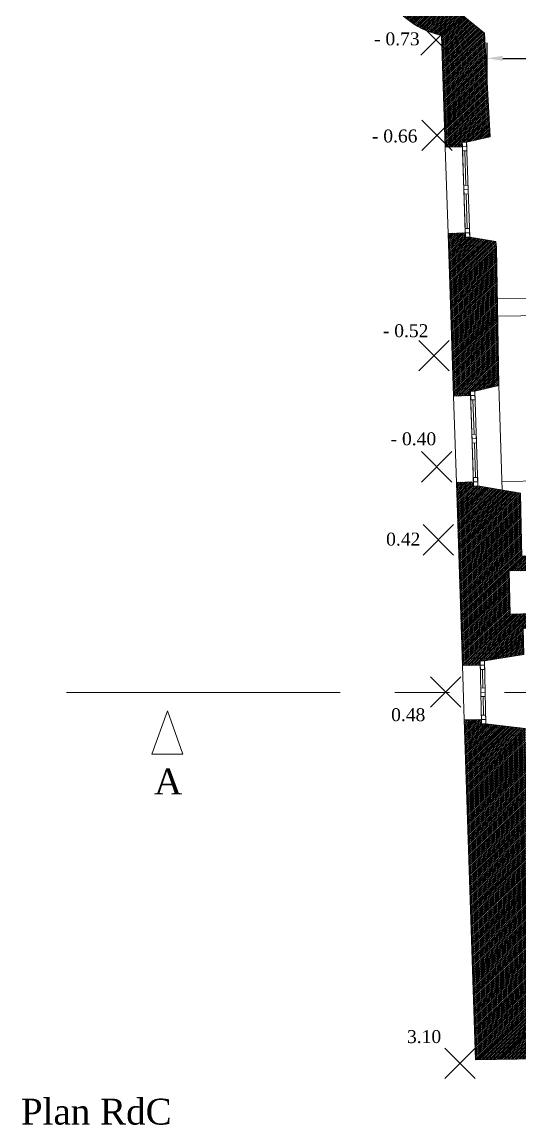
# Model space of a CAD drawing. Header units: millimetres. Extents: x -17502 to -16646, y 1856 to 2034.
# Drawn here: x -17434.5 to -17428.72, y 2007.58 to 2020.37 of the extents above; entities that cross this region are included whole.
import ezdxf
from ezdxf.enums import TextEntityAlignment as Align

# ---------------------------------------------------------------- set-up
doc = ezdxf.new("R2010")
doc.units = ezdxf.units.MM
doc.linetypes.add('AXES', pattern=[50.8, 31.75, -6.35, 6.35, -6.35])
doc.layers.get('0').update_dxf_attribs({"lineweight": 9})
doc.layers.get('Defpoints').update_dxf_attribs({"lineweight": 9})
doc.layers.add('CALQUE_DE_PORTE', color=7, linetype='Continuous')
doc.layers.add('cartouche', color=7, linetype='Continuous')
doc.styles.get("Standard").update_dxf_attribs({"font": 'times.ttf'})
doc.dimstyles.get("Standard").update_dxf_attribs({"dimtxt": 0.18, "dimasz": 0.18, "dimexe": 0.18, "dimexo": 0.0625, "dimgap": 0.09, "dimtad": 0, "dimtih": 1, "dimtoh": 1, "dimzin": 0, "dimdsep": 46, "dimtxsty": 'Standard', "dimcen": 0.09, "dimadec": 0, "dimazin": 0, "dimtfac": 1, "dimtofl": 0, "dimtmove": 0, "dimatfit": 3, "dimfxl": 1, "dimtolj": 1, "dimtzin": 0, "dimarcsym": 0})

# ---------------------------------------------------------------- blocks, each defined once
blk = doc.blocks.new('*D345')
at = {"color": 0, "lineweight": -2, "transparency": 16777216}
for p, q in [((-17429.099, 2019.706), (-17429.099, 2020.128)), ((-17418.966, 2020.079), (-17418.966, 2019.768)), ((-17428.919, 2019.948), (-17424.395, 2019.948)), ((-17419.146, 2019.948), (-17423.67, 2019.948))]:
    blk.add_line(p, q, dxfattribs=at)
at = {"color": 0, "lineweight": 9, "transparency": 16777216}
for points in [[(-17428.919, 2019.978), (-17428.919, 2019.918), (-17429.099, 2019.948)], [(-17419.146, 2019.978), (-17419.146, 2019.918), (-17418.966, 2019.948)]]:
    blk.add_solid(points, dxfattribs=at)
at = {"layer": 'Defpoints', "color": 0, "lineweight": 9, "transparency": 16777216}
for p in [(-17418.966, 2020.142), (-17418.966, 2019.948), (-17429.099, 2019.644)]:
    blk.add_point(p, dxfattribs=at)
at = {"color": 0, "lineweight": 9, "transparency": 16777216, "insert": (-17424.032, 2019.948), "char_height": 0.18, "attachment_point": 5}
blk.add_mtext('\\A1;10.13', dxfattribs=at)

msp = doc.modelspace()

# ---------------------------------------------------------------- hatches: boundary and pattern name
at = {"lineweight": 9}
h = msp.add_hatch(dxfattribs=at)
h.set_pattern_fill('ANSI31', color=256, scale=0.0045, angle=358, style=0)
h.set_pattern_definition([(43, (2697.647914, 3561.128666), (-0.009744051569, 0.010449216012), [])])
edge = h.paths.add_edge_path()
edge.add_line((-17427.115, 2021.552), (-17428.492, 2021.552))
edge.add_arc((-17429.417, 2021.186), 0.995, 21.6034, 31.4046)
edge.add_line((-17428.568, 2021.704), (-17428.849, 2021.532))
edge.add_arc((-17429.417, 2021.186), 0.665, 1.8064, 31.4046, ccw=False)
edge.add_line((-17428.752, 2021.206), (-17428.51, 2021.012))
edge.add_line((-17428.51, 2021.012), (-17427.19, 2021.012))
edge.add_line((-17427.19, 2021.012), (-17427.165, 2021.302))
edge.add_line((-17427.165, 2021.302), (-17427.165, 2021.352))
edge.add_line((-17427.165, 2021.352), (-17427.115, 2021.352))
edge.add_line((-17427.115, 2021.352), (-17427.115, 2021.552))
edge = h.paths.add_edge_path()
edge.add_arc((-17429.417, 2021.186), 0.995, 76.7594, 140.5539)
edge.add_line((-17430.185, 2021.818), (-17430.022, 2021.703))
edge.add_line((-17430.022, 2021.703), (-17429.993, 2021.744))
edge.add_line((-17429.993, 2021.744), (-17429.855, 2021.685))
edge.add_arc((-17429.417, 2021.186), 0.665, 76.7594, 131.2533, ccw=False)
edge.add_line((-17429.265, 2021.833), (-17429.189, 2022.154))
edge = h.paths.add_edge_path()
edge.add_line((-17429.13, 2020.24), (-17429.483, 2020.524))
edge.add_arc((-17429.417, 2021.186), 0.665, 158.5003, 264.2834, ccw=False)
edge.add_line((-17430.036, 2021.429), (-17430.137, 2021.539))
edge.add_line((-17430.137, 2021.539), (-17430.108, 2021.58))
edge.add_line((-17430.108, 2021.58), (-17430.272, 2021.695))
edge.add_arc((-17429.417, 2021.186), 0.995, 149.1997, 257.6506)
edge.add_line((-17429.63, 2020.214), (-17429.587, 2018.918))
edge.add_line((-17429.587, 2018.918), (-17429.387, 2018.924))
edge.add_line((-17429.387, 2018.924), (-17429.389, 2018.974))
edge.add_line((-17429.389, 2018.974), (-17429.339, 2018.976))
edge.add_line((-17429.339, 2018.976), (-17429.066, 2019.04))
edge.add_line((-17429.066, 2019.04), (-17429.13, 2020.24))
h.paths.add_polyline_path([(-17429.302, 2017.876), (-17429.352, 2017.875), (-17429.354, 2017.925), (-17429.554, 2017.918), (-17429.491, 2016.032), (-17429.292, 2016.039), (-17429.293, 2016.089), (-17429.243, 2016.09), (-17428.966, 2016.155), (-17428.993, 2017.754), (-17428.999, 2017.826)])
h.paths.add_polyline_path([(-17429.207, 2014.991), (-17429.257, 2014.989), (-17429.259, 2015.039), (-17429.458, 2015.033), (-17429.388, 2012.91), (-17429.18, 2012.914), (-17429.182, 2012.964), (-17429.132, 2012.965), (-17428.675, 2013.039), (-17428.681, 2013.339), (-17428.401, 2013.345), (-17428.405, 2013.515), (-17428.834, 2013.506), (-17428.845, 2014.006), (-17428.415, 2014.015), (-17428.419, 2014.185), (-17428.698, 2014.179), (-17428.702, 2014.339), (-17428.714, 2014.909)])
h.paths.add_polyline_path([(-17429.116, 2012.235), (-17429.166, 2012.234), (-17429.167, 2012.284), (-17429.367, 2012.28), (-17429.237, 2008.341), (-17423.215, 2008.436), (-17423.198, 2009.746), (-17423.408, 2009.748), (-17423.408, 2009.698), (-17423.458, 2009.699), (-17423.46, 2009.589), (-17423.81, 2009.594), (-17423.818, 2008.994), (-17424.955, 2008.976), (-17425.115, 2008.973), (-17426.535, 2008.951), (-17426.695, 2008.949), (-17428.582, 2008.919), (-17428.648, 2011.76), (-17428.649, 2011.82), (-17428.657, 2012.18)])
h.paths.add_polyline_path([(-17423.725, 2013.004), (-17423.741, 2011.803), (-17423.371, 2011.798), (-17423.371, 2011.748), (-17423.171, 2011.746), (-17423.153, 2013.111), (-17423.353, 2013.114), (-17423.354, 2013.064), (-17423.404, 2013.065)])
h.paths.add_polyline_path([(-17423.433, 2010.829), (-17423.794, 2010.804), (-17423.798, 2010.504), (-17423.448, 2010.499), (-17423.449, 2010.389), (-17423.399, 2010.388), (-17423.4, 2010.338), (-17423.19, 2010.336), (-17423.183, 2010.876), (-17423.383, 2010.878), (-17423.383, 2010.828)])
edge = h.paths.add_edge_path()
edge.add_line((-17423.676, 2016.671), (-17423.707, 2014.354))
edge.add_line((-17423.707, 2014.354), (-17423.388, 2014.285))
edge.add_line((-17423.388, 2014.285), (-17423.338, 2014.284))
edge.add_line((-17423.338, 2014.284), (-17423.339, 2014.234))
edge.add_line((-17423.339, 2014.234), (-17423.139, 2014.231))
edge.add_line((-17423.139, 2014.231), (-17423.11, 2016.364))
edge.add_arc((-17423.045, 2017.614), 1.252, 267.0149, 361.1715)
edge.add_line((-17421.794, 2017.64), (-17418.416, 2017.656))
edge.add_line((-17418.416, 2017.656), (-17418.422, 2019.069))
edge.add_line((-17418.422, 2019.069), (-17418.622, 2019.068))
edge.add_line((-17418.622, 2019.068), (-17418.621, 2019.018))
edge.add_line((-17418.621, 2019.018), (-17418.671, 2019.018))
edge.add_line((-17418.671, 2019.018), (-17418.961, 2018.992))
edge.add_line((-17418.961, 2018.992), (-17418.958, 2018.112))
edge.add_line((-17418.958, 2018.112), (-17423.658, 2018.091))
edge.add_line((-17423.658, 2018.091), (-17423.667, 2017.411))
edge.add_line((-17423.667, 2017.411), (-17423.097, 2017.404))
edge.add_line((-17423.097, 2017.404), (-17423.094, 2017.634))
edge.add_line((-17423.094, 2017.634), (-17422.094, 2017.638))
edge.add_arc((-17423.046, 2017.615), 0.953, -93.6176, 1.4179, ccw=False)
edge.add_line((-17423.106, 2016.664), (-17423.676, 2016.671))
h.paths.add_polyline_path([(-17420.924, 2021.552), (-17418.431, 2021.552), (-17418.426, 2020.069), (-17418.626, 2020.068), (-17418.626, 2020.118), (-17418.676, 2020.118), (-17418.966, 2020.142), (-17418.969, 2021.012), (-17419.122, 2021.012), (-17420.112, 2021.012), (-17420.849, 2021.012), (-17420.874, 2021.302), (-17420.874, 2021.352), (-17420.924, 2021.352)])
h.paths.add_polyline_path([(-17423.705, 2021.552), (-17423.705, 2021.352), (-17423.655, 2021.352), (-17423.655, 2021.302), (-17423.619, 2021.012), (-17423.559, 2021.012), (-17421.999, 2021.012), (-17421.974, 2021.302), (-17421.974, 2021.352), (-17421.924, 2021.352), (-17421.924, 2021.552)])
h.paths.add_polyline_path([(-17426.115, 2021.552), (-17426.115, 2021.352), (-17426.065, 2021.352), (-17426.065, 2021.302), (-17426.04, 2021.012), (-17424.69, 2021.012), (-17424.655, 2021.302), (-17424.655, 2021.352), (-17424.605, 2021.352), (-17424.605, 2021.552)])

# ---------------------------------------------------------------- linework, layer by layer
msp.add_lwpolyline([(-17429.13, 2020.24), (-17429.483, 2020.524, -0.4974), (-17430.036, 2021.429), (-17430.137, 2021.539), (-17430.108, 2021.58), (-17430.272, 2021.695, 0.512006), (-17429.63, 2020.214), (-17429.587, 2018.918), (-17429.387, 2018.924), (-17429.387, 2018.924), (-17429.389, 2018.974), (-17429.339, 2018.976), (-17429.066, 2019.04), (-17429.066, 2019.04)], format="xyb", close=True, dxfattribs=at)
at = {"color": 1, "lineweight": 9}
for points in [[(-17429.519, 2019.983), (-17429.871, 2020.335)], [(-17429.519, 2020.335), (-17429.871, 2019.983)], [(-17429.506, 2018.878), (-17429.858, 2019.23)], [(-17429.506, 2019.23), (-17429.858, 2018.878)], [(-17429.541, 2016.325), (-17429.893, 2016.677)], [(-17429.541, 2016.677), (-17429.893, 2016.325)], [(-17429.51, 2015.037), (-17429.862, 2015.389)], [(-17429.51, 2015.389), (-17429.862, 2015.037)], [(-17429.492, 2014.191), (-17429.844, 2014.543)], [(-17429.492, 2014.543), (-17429.844, 2014.191)], [(-17429.405, 2012.427), (-17429.757, 2012.779)], [(-17429.405, 2012.779), (-17429.757, 2012.427)], [(-17429.241, 2008.122), (-17429.593, 2008.474)], [(-17429.241, 2008.474), (-17429.593, 2008.122)]]:
    msp.add_lwpolyline(points, dxfattribs=at)
at = {"lineweight": 9}
for points in [[(-17429.587, 2018.918), (-17429.387, 2018.924), (-17429.389, 2018.974), (-17429.339, 2018.976), (-17429.066, 2019.04)], [(-17429.587, 2018.918), (-17429.554, 2017.918)], [(-17428.966, 2016.155), (-17428.926, 2014.944)], [(-17429.491, 2016.032), (-17429.458, 2015.033)], [(-17429.292, 2016.039), (-17429.258, 2015.039)], [(-17429.367, 2012.28), (-17429.388, 2012.91)], [(-17428.657, 2012.18), (-17429.116, 2012.235), (-17429.166, 2012.234), (-17429.167, 2012.284), (-17429.367, 2012.28), (-17429.237, 2008.341), (-17423.215, 2008.436)]]:
    msp.add_lwpolyline(points, dxfattribs=at)
at = {"color": 14, "lineweight": 9}
for points in [[(-17429.389, 2018.974), (-17429.352, 2017.875), (-17429.302, 2017.876), (-17429.339, 2018.976)], [(-17429.387, 2018.924), (-17429.389, 2018.974), (-17429.339, 2018.976), (-17429.337, 2018.926)], [(-17429.385, 2018.874), (-17429.387, 2018.924), (-17429.337, 2018.926), (-17429.335, 2018.876)], [(-17429.372, 2018.474), (-17429.37, 2018.424), (-17429.32, 2018.426), (-17429.322, 2018.476)], [(-17429.37, 2018.424), (-17429.369, 2018.374), (-17429.319, 2018.376), (-17429.32, 2018.426)], [(-17429.356, 2017.975), (-17429.354, 2017.925), (-17429.304, 2017.926), (-17429.306, 2017.976)], [(-17429.354, 2017.925), (-17429.352, 2017.875), (-17429.302, 2017.876), (-17429.304, 2017.926)], [(-17429.293, 2016.089), (-17429.257, 2014.989), (-17429.207, 2014.991), (-17429.243, 2016.09)], [(-17429.292, 2016.039), (-17429.293, 2016.089), (-17429.243, 2016.09), (-17429.242, 2016.04)], [(-17429.29, 2015.989), (-17429.292, 2016.039), (-17429.242, 2016.04), (-17429.24, 2015.99)], [(-17429.277, 2015.589), (-17429.275, 2015.539), (-17429.225, 2015.541), (-17429.227, 2015.591)], [(-17429.275, 2015.539), (-17429.273, 2015.489), (-17429.223, 2015.491), (-17429.225, 2015.541)], [(-17429.26, 2015.089), (-17429.258, 2015.039), (-17429.209, 2015.041), (-17429.21, 2015.091)], [(-17429.258, 2015.039), (-17429.257, 2014.989), (-17429.207, 2014.991), (-17429.209, 2015.041)]]:
    msp.add_lwpolyline(points, close=True, dxfattribs=at)
for points in [[(-17429.387, 2018.924), (-17429.354, 2017.925)], [(-17429.36, 2018.875), (-17429.347, 2018.475)], [(-17429.344, 2018.375), (-17429.331, 2017.976)], [(-17429.292, 2016.039), (-17429.258, 2015.039)], [(-17429.265, 2015.99), (-17429.252, 2015.59)], [(-17429.248, 2015.49), (-17429.235, 2015.09)]]:
    msp.add_lwpolyline(points, dxfattribs=at)
at = {"lineweight": 9}
for points in [[(-17429.302, 2017.876), (-17429.352, 2017.875), (-17429.354, 2017.925), (-17429.554, 2017.918), (-17429.491, 2016.032), (-17429.292, 2016.039), (-17429.293, 2016.089), (-17429.243, 2016.09), (-17428.966, 2016.155), (-17428.993, 2017.754), (-17428.999, 2017.826)], [(-17429.207, 2014.991), (-17429.257, 2014.989), (-17429.259, 2015.039), (-17429.458, 2015.033), (-17429.388, 2012.91), (-17429.18, 2012.914), (-17429.182, 2012.964), (-17429.132, 2012.965), (-17428.675, 2013.039), (-17428.681, 2013.339), (-17428.401, 2013.345), (-17428.405, 2013.515), (-17428.834, 2013.506), (-17428.845, 2014.006), (-17428.415, 2014.015), (-17428.419, 2014.185), (-17428.698, 2014.179), (-17428.702, 2014.339), (-17428.714, 2014.909), (-17428.714, 2014.909), (-17428.714, 2014.909)], [(-17432.991, 2011.882), (-17432.811, 2012.385), (-17432.63, 2011.882)]]:
    msp.add_lwpolyline(points, close=True, dxfattribs=at)
at = {"linetype": 'AXES', "lineweight": 9, "ltscale": 0.05}
for points in [[(-17428.983, 2017.159), (-17423.676, 2017.243)], [(-17428.98, 2016.959), (-17423.673, 2017.043)], [(-17428.929, 2015.042), (-17423.697, 2015.125)]]:
    msp.add_lwpolyline(points, dxfattribs=at)
at = {"color": 1, "linetype": 'AXES', "lineweight": 9, "ltscale": 0.1}
msp.add_lwpolyline([(-17433.981, 2012.599), (-17426.101, 2012.599), (-17426.101, 2013.676), (-17414.756, 2013.676)], dxfattribs=at)
at = {"layer": 'CALQUE_DE_PORTE', "color": 15, "linetype": 'Continuous', "lineweight": 9}
for points in [[(-17429.166, 2012.234), (-17429.182, 2012.964), (-17429.132, 2012.965), (-17429.116, 2012.235)], [(-17429.18, 2012.914), (-17429.182, 2012.964), (-17429.132, 2012.965), (-17429.131, 2012.915)], [(-17429.179, 2012.864), (-17429.18, 2012.914), (-17429.131, 2012.915), (-17429.129, 2012.865)], [(-17429.174, 2012.599), (-17429.175, 2012.649), (-17429.125, 2012.65), (-17429.124, 2012.6)], [(-17429.173, 2012.549), (-17429.174, 2012.599), (-17429.124, 2012.6), (-17429.123, 2012.55)], [(-17429.168, 2012.334), (-17429.167, 2012.284), (-17429.117, 2012.285), (-17429.118, 2012.335)], [(-17429.167, 2012.284), (-17429.166, 2012.234), (-17429.116, 2012.235), (-17429.117, 2012.285)]]:
    msp.add_lwpolyline(points, close=True, dxfattribs=at)
for points in [[(-17429.15, 2012.649), (-17429.154, 2012.864)], [(-17429.143, 2012.335), (-17429.148, 2012.549)]]:
    msp.add_lwpolyline(points, dxfattribs=at)

# ---------------------------------------------------------------- texts
at = {"lineweight": 9, "char_height": 0.3, "width": 21.0239, "attachment_point": 1}
for s, insert in [('\\A1;A', (-17432.965, 2011.715)), ('\\A1;Plan RdC', (-17434.511, 2007.889))]:
    msp.add_mtext(s, dxfattribs=dict(at, insert=insert))
at = {"layer": 'cartouche', "color": 1}
for s, p in [('- 0.73', (-17429.884, 2020.099)), ('- 0.66', (-17429.909, 2018.973)), ('- 0.52', (-17429.782, 2016.716)), ('- 0.40', (-17429.692, 2015.463)), ('0.42', (-17429.876, 2014.3)), ('0.48', (-17429.818, 2012.265)), ('3.10', (-17429.634, 2008.534))]:
    msp.add_text(s, height=0.15, dxfattribs=at).set_placement(p, align=Align.RIGHT)

# ---------------------------------------------------------------- dimensions: what is measured, and where the dimension line sits
at = {"lineweight": 9}
dim = msp.add_linear_dim(base=(-17418.966, 2019.948), p1=(-17429.099, 2019.644), p2=(-17418.966, 2020.142), dimstyle='Standard', dxfattribs=at)
dim.commit()
dim.dimension.update_dxf_attribs({"geometry": '*D345', "text_midpoint": (-17424.032, 2019.948)})

doc.saveas('drawing.dxf')
